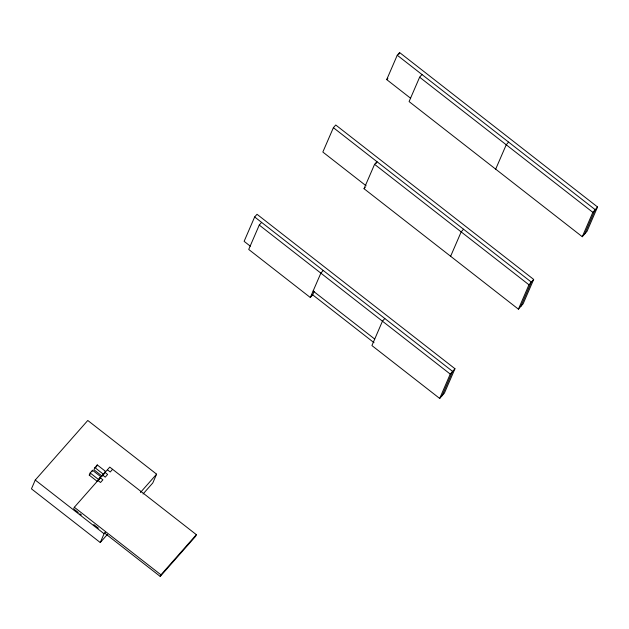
<?xml version="1.0" encoding="UTF-8"?>
<svg xmlns="http://www.w3.org/2000/svg" width="629" height="629" viewBox="0 0 629 629"><rect width="100%" height="100%" fill="white"/><g stroke="black" fill="none" stroke-linecap="round" stroke-linejoin="round"><path stroke-width="0.94" d="M143.058 493.993L152.784 482.962L156.597 474.164L87.785 420.471L35.255 480.045L31.45 488.843L100.263 542.536L107.394 534.446M73.64 508.885L74.348 507.257L109.753 467.095L196.35 534.658L195.65 536.285L160.238 576.447L104.571 533.015M100.782 476.719L98.423 479.4L97.487 481.562L89.239 475.131L90.175 472.961L92.534 470.288L100.782 476.719L98.667 480.226M91.913 471.726L92.534 470.288M103.384 474.871L105.507 471.365L97.259 464.933L94.893 467.606L93.957 469.777L102.205 476.208M96.316 467.095L97.259 464.933M102.519 475.485L105.507 471.365M100.263 542.536L104.076 533.738L105.373 532.268M384.814 318.518L382.456 321.191L371.912 345.565L439.695 398.448L444.412 393.094L454.964 368.728L257.025 214.292L254.659 216.966L244.115 241.339L250.303 246.167M261.617 222.399L259.258 225.072L248.714 249.446L310.309 297.501L312.676 294.828L314.178 291.345M376.189 163.398L376.936 161.661L374.577 164.334L364.034 188.708L518.414 309.161L523.131 303.807L533.683 279.433L335.744 124.998L333.386 127.679L322.834 152.045L366.133 185.83M160.238 576.447L160.945 574.82L196.35 534.658M410.674 98.305L386.709 79.6L397.253 55.234L399.612 52.553L597.55 206.988L587.006 231.362L582.281 236.716L409.086 101.583L419.629 77.21L421.996 74.537M398.857 54.291L399.612 52.553M310.309 297.501L320.861 273.135L323.22 270.454M450.631 256.27L461.175 231.904L463.534 229.223M495.683 169.146L506.235 144.78L508.594 142.099M439.695 398.448L450.238 374.082L454.964 368.728M442.053 395.775L452.597 371.401L254.659 216.966M518.414 309.161L528.958 284.788L533.683 279.433M520.773 306.48L531.324 282.114L333.386 127.679M582.281 236.716L592.832 212.343L597.55 206.988M584.64 234.035L595.191 209.669L397.253 55.234M386.709 79.6L387.889 78.263M89.239 475.131L90.419 473.794M112.591 469.305L110.232 471.986L107.394 469.769M364.034 188.708L365.213 187.371M140.385 492.546L156.597 474.164M419.629 77.21L592.832 212.343M374.577 164.334L528.958 284.788M259.258 225.072L450.238 374.082M313.124 291.007L374.719 339.062M312.157 294.427L374.011 342.687M105.035 472.45L107.614 474.463L105.255 477.136L102.676 475.123M94.893 467.606L103.14 474.046M100.31 477.804L102.889 479.817L100.53 482.49L97.951 480.477M90.175 472.961L98.423 479.4M74.348 507.257L160.945 574.82M74.419 509.482L78.279 512.501M79.828 513.704L81.377 514.915M93.745 524.57L98.383 528.187M35.255 480.045L104.076 533.738"/></g></svg>
